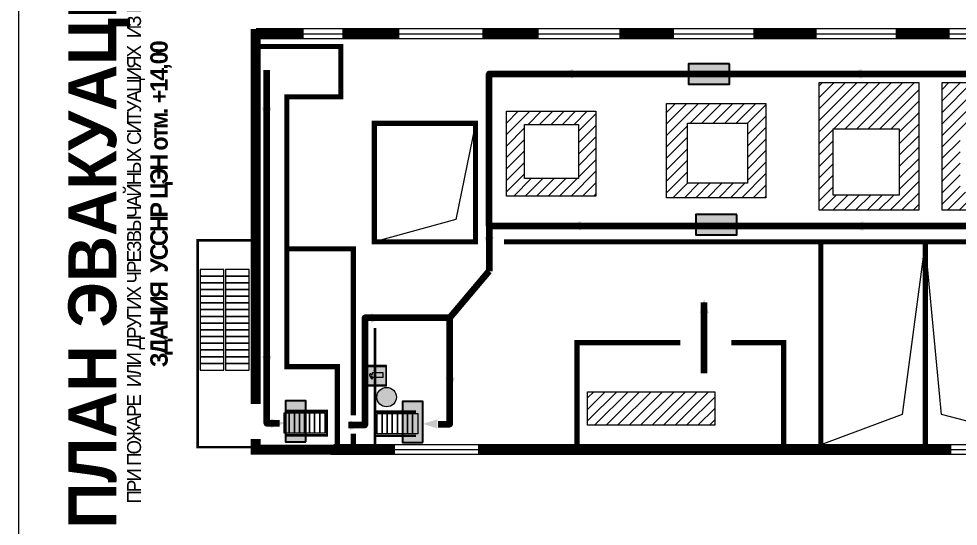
# Model space of a CAD drawing. Header units: millimetres. Extents: x 13810 to 67229, y 12374 to 21950.
# Drawn here: x 19059.6 to 19426.9, y 14956.4 to 15154.9 of the extents above; entities that cross this region are included whole.
import ezdxf

# ---------------------------------------------------------------- set-up
doc = ezdxf.new("R2010")
doc.units = ezdxf.units.MM
doc.layers.add('План_Штампы', color=7, linetype='Continuous')
doc.styles.add('обычный', font='arial.ttf')

# ---------------------------------------------------------------- blocks, each defined once
blk = doc.blocks.new('A$C32E8229D')
at = {"true_color": 0xffffff}
blk.add_hatch(color=7, dxfattribs=at).paths.add_polyline_path([(0, 0), (0, -8), (16, -8), (16, 0)])
h = blk.add_hatch(color=126)
h.paths.add_polyline_path([(0.2, -0.2), (15.8, -0.2), (15.8, -7.8), (0.2, -7.8)])
h.paths.add_polyline_path([(13.49, -2.05), (12.08, -2.05), (11.37, -2.63, 0.162397), (11.29, -2.84), (11.29, -3.63), (10.35, -3.63), (10.35, -4.05), (11.68, -4.05), (11.68, -3.48), (12.26, -4.28), (11.29, -5.1), (11.29, -6.78), (11.85, -6.78), (11.85, -5.44), (12.8, -4.64), (12.8, -5.94), (14.46, -5.94), (14.46, -5.39), (13.45, -5.39), (13.45, -3.97), (12.46, -2.59), (13.15, -2.59), (13.69, -3.34), (14.18, -3)], flags=16)
h.paths.add_polyline_path([(10.74, -1.82, 1), (11.8, -1.82, 1)], flags=16)
h.paths.add_polyline_path([(9.39, -3.59), (5.99, -3.59), (6.56, -3.03), (5.91, -3.03), (5.1, -3.83), (5.91, -4.64), (6.56, -4.64), (5.99, -4.09), (9.39, -4.09)], flags=16)
h.paths.add_polyline_path([(4.29, -1.08), (1.72, -1.08), (1.72, -6.6), (4.29, -6.6)], flags=16)
at = {"color": 126}
blk.add_lwpolyline([(16, -8), (0, -8), (0, 0), (16, 0)], close=True, dxfattribs=at)
blk = doc.blocks.new('A$C7B8C2D5B')
at = {"lineweight": 0}
h = blk.add_hatch(color=5, dxfattribs=at)
h.dxf.hatch_style = 1
h.paths.add_polyline_path([(1.4, -3.02, 1), (-2.11, -3.02, 1)])
at = {"color": 5, "lineweight": 0}
blk.add_circle((-0.36, -3.02), 1.75, dxfattribs=at)
blk = doc.blocks.new('A$C7B4425F7')
at = {"true_color": 0xffffff}
blk.add_hatch(color=7, dxfattribs=at).paths.add_polyline_path([(0, 0), (-16, 0), (-16, -8), (0, -8)])
h = blk.add_hatch(color=126)
h.paths.add_polyline_path([(-0.2, -0.2), (-15.8, -0.2), (-15.8, -7.8), (-0.2, -7.8)])
h.paths.add_polyline_path([(-11.76, -2.03), (-11.76, -3.66), (-11.17, -3.66, -0.568275), (-11.17, -6.18), (-12.58, -6.18), (-12.58, -2.03)], flags=16)
h.paths.add_polyline_path([(-13.33, -4.12, -0.495768), (-13.59, -6.18), (-15.03, -6.18), (-15.03, -2.03), (-13.59, -2.03, -0.487973)], flags=16)
h.paths.add_polyline_path([(-10.25, -2.03), (-9.48, -2.03), (-9.48, -6.18), (-10.25, -6.18)], flags=16)
h.paths.add_polyline_path([(-13.84, -3.69), (-14.24, -3.69), (-14.24, -3.03), (-13.9, -3.03, -0.692621)], flags=0)
h.paths.add_polyline_path([(-9.15, -2.03), (-8.4, -2.03), (-8.04, -3.07), (-7.68, -2.03), (-6.93, -2.03), (-7.64, -4.1), (-6.93, -6.18), (-7.68, -6.18), (-8.04, -5.14), (-8.4, -6.18), (-9.15, -6.18), (-8.44, -4.1)], flags=16)
h.paths.add_polyline_path([(-11.76, -4.46), (-11.42, -4.46, -0.692621), (-11.36, -5.12), (-11.76, -5.12)], flags=0)
h.paths.add_polyline_path([(-13.9, -5.2), (-14.24, -5.2), (-14.24, -4.55), (-13.84, -4.55, -0.708038)], flags=0)
edge = h.paths.add_edge_path(flags=16)
edge.add_ellipse((-5.51, -4.08), major_axis=(0, 2.05), ratio=0.586184, start_angle=0, end_angle=360)
edge = h.paths.add_edge_path(flags=0)
edge.add_ellipse((-5.51, -4.08), major_axis=(0, 1.14), ratio=0.454828, start_angle=0, end_angle=360)
h.paths.add_polyline_path([(-4.13, -4.96, 0.377264), (-3.48, -4.52, 0.0555), (-3.16, -2.03), (-1.66, -2.03), (-1.66, -4.96), (-0.96, -4.96), (-0.96, -7.01), (-1.75, -7.01), (-1.75, -6.18), (-3.3, -6.18), (-3.3, -7.02), (-4.13, -7.02)], flags=16)
h.paths.add_polyline_path([(-2.73, -2.91), (-2.28, -2.91), (-2.28, -4.96), (-3.05, -4.96, 0.079136)], flags=0)
at = {"color": 126}
blk.add_lwpolyline([(-16, -8), (0, -8), (0, 0), (-16, 0)], close=True, dxfattribs=at)
blk = doc.blocks.new('A$C3AD82952')
at = {"true_color": 0xf5f5ff}
h = blk.add_hatch(color=7, dxfattribs=at)
h.dxf.hatch_style = 1
h.paths.add_polyline_path([(8.21, 8.73, 0.414214), (7.89, 9.05), (7.22, 9.05), (7.22, 9.92), (7.59, 9.92, 1), (7.57, 10.36), (7.22, 10.36), (7.22, 10.6), (6.43, 10.6), (6.43, 10.36), (6.01, 10.36), (4.74, 9.59), (4.74, 8.69), (4.98, 8.73), (4.98, 9.26), (6.12, 9.91), (6.43, 9.91), (6.43, 9.05), (5.76, 9.05, 0.414214), (5.44, 8.73), (5.44, 2.2), (8.21, 2.2)], flags=0)
h.paths.add_polyline_path([(12.8, 12.8), (0, 12.8), (0, 0), (12.8, 0)])
h.paths.add_polyline_path([(0.51, 12.29), (12.29, 12.29), (12.29, 0.51), (0.51, 0.51)], flags=16)
h.paths.add_polyline_path([(4.74, 9.59), (6.01, 10.36), (6.43, 10.36), (6.43, 10.6), (7.22, 10.6), (7.22, 10.36), (7.59, 10.36, -0.94586), (7.59, 9.92), (7.22, 9.92), (7.22, 9.05), (7.89, 9.05, -0.414214), (8.21, 8.73), (8.21, 2.2), (5.44, 2.2), (5.44, 8.73, -0.414214), (5.76, 9.05), (6.43, 9.05), (6.43, 9.91), (6.12, 9.91), (4.98, 9.26), (4.98, 8.73), (4.74, 8.69)], flags=0)
h = blk.add_hatch(color=242)
h.dxf.hatch_style = 1
h.paths.add_polyline_path([(12.29, 12.29), (0.51, 12.29), (0.51, 0.51), (12.29, 0.51)])
h.paths.add_polyline_path([(4.74, 8.69), (4.74, 9.59), (6.01, 10.36), (6.43, 10.36), (6.43, 10.6), (7.22, 10.6), (7.22, 10.36), (7.59, 10.36, -0.94586), (7.59, 9.92), (7.22, 9.92), (7.22, 9.05), (7.89, 9.05, -0.414214), (8.21, 8.73), (8.21, 2.2), (5.44, 2.2), (5.44, 8.73, -0.414214), (5.76, 9.05), (6.43, 9.05), (6.43, 9.91), (6.12, 9.91), (4.98, 9.26), (4.98, 8.73)], flags=16)
h = blk.add_hatch(color=7, dxfattribs=at)
h.dxf.hatch_style = 1
h.paths.add_polyline_path([(8.21, 8.73, 0.414214), (7.89, 9.05), (7.22, 9.05), (7.22, 9.92), (7.59, 9.92, 1), (7.57, 10.36), (7.22, 10.36), (7.22, 10.6), (6.43, 10.6), (6.43, 10.36), (6.01, 10.36), (4.74, 9.59), (4.74, 8.69), (4.98, 8.73), (4.98, 9.26), (6.12, 9.91), (6.43, 9.91), (6.43, 9.05), (5.76, 9.05, 0.414214), (5.44, 8.73), (5.44, 2.2), (8.21, 2.2)])
at = {"color": 242, "lineweight": 5}
for p, q in [((0, 0), (0, 12.8)), ((0, 12.8), (12.8, 12.8)), ((12.8, 0), (12.8, 12.8)), ((6.01, 10.36), (4.74, 9.59)), ((4.74, 9.59), (4.74, 8.69)), ((4.74, 8.69), (4.98, 8.73)), ((4.98, 9.26), (6.12, 9.91)), ((4.98, 8.73), (4.98, 9.26)), ((5.44, 2.2), (5.44, 8.73)), ((5.76, 9.05), (6.43, 9.05)), ((6.01, 10.36), (6.43, 10.36)), ((6.12, 9.91), (6.43, 9.91)), ((7.22, 10.6), (6.43, 10.6)), ((6.43, 10.6), (6.43, 10.36)), ((6.43, 9.91), (6.43, 9.05)), ((7.22, 10.36), (7.22, 10.6)), ((7.59, 10.36), (7.22, 10.36)), ((7.22, 9.05), (7.22, 9.92)), ((7.59, 9.92), (7.22, 9.92)), ((7.89, 9.05), (7.22, 9.05)), ((8.21, 2.2), (8.21, 8.73)), ((0, 0), (12.8, 0)), ((5.44, 2.2), (8.21, 2.2))]:
    blk.add_line(p, q, dxfattribs=at)
blk.add_lwpolyline([(0.51, 12.29), (12.29, 12.29), (12.29, 0.51), (0.51, 0.51)], close=True, dxfattribs=at)
for centre, radius, start, end in [((5.76, 8.73), 0.32, 90, 180), ((7.58, 10.14), 0.223, 273.18746, 86.81254), ((7.89, 8.73), 0.32, 0, 90)]:
    blk.add_arc(centre, radius, start, end, dxfattribs=at)

msp = doc.modelspace()

# ---------------------------------------------------------------- hatches: boundary and pattern name
at = {"lineweight": 0}
h = msp.add_hatch(dxfattribs=at)
h.set_pattern_fill('ANSI31', color=256, angle=180)
h.set_pattern_definition([(225, (40400.9095, 18281.769), (2.24506403, -2.24506403), [])])
h.paths.add_polyline_path([(19505.56, 15065.93), (19482.06, 15065.93), (19482.06, 15042.35), (19505.56, 15042.35)])
h.paths.add_polyline_path([(19473.87, 15079.98), (19512.79, 15079.98), (19512.79, 15129.92), (19501.96, 15129.92), (19501.96, 15129.01), (19485.76, 15129.01), (19473.87, 15129.92)])
h.paths.add_polyline_path([(19482.06, 15110.58), (19505.56, 15110.58), (19505.56, 15087), (19482.06, 15087)], flags=16)
h.paths.add_polyline_path([(19459.48, 15129.92), (19420.56, 15129.92), (19420.56, 15079.98), (19459.48, 15079.98)])
h.paths.add_polyline_path([(19451.09, 15087), (19427.59, 15087), (19427.59, 15110.58), (19451.09, 15110.58)], flags=16)
h.paths.add_polyline_path([(19372.52, 15079.98), (19411.44, 15079.98), (19411.44, 15129.92), (19372.52, 15129.92)])
h.paths.add_polyline_path([(19403.84, 15111.83), (19378, 15111.83), (19378, 15085.89), (19403.84, 15085.89)], flags=16)
h.paths.add_polyline_path([(19351.73, 15121.78), (19312.8, 15121.78), (19312.8, 15084.88), (19351.73, 15084.88)])
h.paths.add_polyline_path([(19344.53, 15090.52), (19321.03, 15090.52), (19321.03, 15114.1), (19344.53, 15114.1)], flags=16)
h.paths.add_polyline_path([(19285.28, 15118.7), (19250.25, 15118.7), (19250.25, 15085.49), (19285.28, 15085.49)])
h.paths.add_polyline_path([(19257.34, 15113.57), (19278.49, 15113.57), (19278.49, 15092.35), (19257.34, 15092.35)], flags=16)
h.paths.add_polyline_path([(19331.7, 14995.9), (19331.7, 15009.01), (19281.94, 15009.01), (19281.94, 14995.9)])

# ---------------------------------------------------------------- linework, layer by layer
at = {"color": 126, "lineweight": 0, "true_color": 0x008754}
msp.add_lwpolyline([(19059.64, 15336.92), (19659.64, 15336.92), (19659.64, 14941.92), (19059.64, 14941.92)], close=True, dxfattribs=at)
at = {"lineweight": 100, "const_width": 4}
for points in [[(19152.25, 15004.24), (19152.25, 15148.91), (19170.94, 15148.91)], [(19186.15, 15148.91), (19208.4, 15148.91)], [(19240.86, 15148.91), (19262.88, 15148.91)], [(19294.44, 15148.91), (19315.78, 15148.91)], [(19346.76, 15148.91), (19371.51, 15148.91)], [(19402.44, 15148.91), (19423.55, 15148.91)], [(19206.65, 14986.34), (19152.25, 14986.34), (19152.25, 14990.55)], [(19424.16, 14986.34), (19239.16, 14986.34)]]:
    msp.add_lwpolyline(points, dxfattribs=at)
at = {"lineweight": 0}
for points in [[(19562.86, 15148.91), (19151.65, 15148.91)], [(19563.66, 15150.9), (19152.45, 15150.9)], [(19563.02, 15146.96), (19151.81, 15146.96)], [(19238.15, 15113.96), (19230.5, 15076.32), (19198.64, 15067.65)], [(19414.01, 15067.65), (19404.92, 15000.1), (19373.14, 14988.26)], [(19465.87, 14988.26), (19420.34, 15000.1), (19414.01, 15067.65)], [(19618.86, 14988.26), (19182.74, 14988.26)], [(19616.66, 14986.34), (19180.54, 14986.34)], [(19617.73, 14984.39), (19181.61, 14984.39)]]:
    msp.add_lwpolyline(points, dxfattribs=at)
for points, const_width in [([(19190.43, 15002.41), (19190.43, 15064.92), (19164.44, 15064.92), (19164.44, 15124.32), (19185.57, 15124.32), (19185.57, 15143.99), (19152.57, 15143.99)], 2), ([(19237.89, 15067.65), (19198.64, 15067.65), (19198.64, 15113.96), (19238.15, 15113.96), (19238.15, 15067.65), (19236.85, 15067.65)], 2), ([(19151.91, 14987.33), (19129.57, 14987.33), (19129.57, 15068.2), (19152.2, 15068.2)], 1), ([(19373.14, 15067.65), (19249.3, 15067.65)], 2), ([(19465.87, 14986.23), (19465.87, 15067.65), (19373.14, 15067.65), (19373.14, 14987.34), (19414.01, 14987.34), (19414.01, 15067.65)], 2), ([(19164.44, 15064.92), (19164.44, 15018.82), (19184.15, 15018.82), (19184.15, 14987.91)], 2), ([(19198.93, 14987.02), (19198.93, 15033.87)], 1), ([(19318.25, 15028.18), (19277.86, 15028.18), (19277.86, 14988.05)], 2), ([(19358.65, 14987.81), (19358.65, 15028.18), (19338.21, 15028.18)], 2), ([(19164.1, 14991.99), (19180.07, 14991.99), (19180.07, 15001.49), (19164.1, 15001.49)], 1), ([(19190.43, 15002.41), (19190.43, 14999.72)], 2), ([(19214.87, 15001.23), (19198.9, 15001.23), (19198.9, 14991.74), (19214.87, 14991.74)], 1), ([(19190.43, 14992.57), (19190.43, 14987.75)], 2)]:
    msp.add_lwpolyline(points, dxfattribs=dict(at, const_width=const_width))
at = {"color": 126, "lineweight": 100, "true_color": 0x008754}
for points in [[(19161.56, 14996.64), (19156.6, 14996.64), (19156.6, 15134.74)], [(19243.49, 15073.81), (19243.49, 15133.38), (19582.1, 15133.38), (19582.1, 15073.81)], [(19620.22, 15031.2), (19620.22, 14997.53), (19582.1, 14997.53), (19582.1, 15073.81), (19243.49, 15073.81), (19243.49, 15056.17)], [(19228.18, 15037.84), (19243.49, 15056.17)], [(19327.58, 15016.32), (19327.58, 15043.91)], [(19228.18, 15037.84), (19194.89, 15037.84), (19194.89, 14995.89), (19188.51, 14995.89)], [(19223.53, 14996.26), (19228.18, 14996.26), (19228.18, 15037.84)]]:
    msp.add_lwpolyline(points, dxfattribs=at)
at = {"lineweight": 0}
for points in [[(19411.44, 15079.98), (19372.52, 15079.98), (19372.52, 15129.92), (19411.44, 15129.92)], [(19459.48, 15079.98), (19420.56, 15079.98), (19420.56, 15129.92), (19459.48, 15129.92)], [(19351.73, 15084.88), (19312.8, 15084.88), (19312.8, 15121.78), (19351.73, 15121.78)], [(19285.28, 15085.49), (19250.25, 15085.49), (19250.25, 15118.7), (19285.28, 15118.7)], [(19278.49, 15092.35), (19257.34, 15092.35), (19257.34, 15113.57), (19278.49, 15113.57)], [(19344.53, 15090.52), (19321.03, 15090.52), (19321.03, 15114.1), (19344.53, 15114.1)], [(19403.84, 15085.89), (19378, 15085.89), (19378, 15111.83), (19403.84, 15111.83)], [(19139.73, 15056.86), (19130.51, 15056.86), (19130.51, 15054.23), (19139.73, 15054.23)], [(19149.68, 15056.86), (19140.46, 15056.86), (19140.46, 15054.23), (19149.68, 15054.23)], [(19139.73, 15054.23), (19130.51, 15054.23), (19130.51, 15051.61), (19139.73, 15051.61)], [(19149.68, 15054.23), (19140.46, 15054.23), (19140.46, 15051.61), (19149.68, 15051.61)], [(19139.73, 15051.61), (19130.51, 15051.61), (19130.51, 15048.98), (19139.73, 15048.98)], [(19149.68, 15051.61), (19140.46, 15051.61), (19140.46, 15048.98), (19149.68, 15048.98)], [(19139.73, 15048.98), (19130.51, 15048.98), (19130.51, 15046.35), (19139.73, 15046.35)], [(19139.73, 15046.35), (19130.51, 15046.35), (19130.51, 15043.73), (19139.73, 15043.73)], [(19149.68, 15048.98), (19140.46, 15048.98), (19140.46, 15046.35), (19149.68, 15046.35)], [(19149.68, 15046.35), (19140.46, 15046.35), (19140.46, 15043.73), (19149.68, 15043.73)], [(19139.73, 15043.73), (19130.51, 15043.73), (19130.51, 15041.1), (19139.73, 15041.1)], [(19149.68, 15043.73), (19140.46, 15043.73), (19140.46, 15041.1), (19149.68, 15041.1)], [(19139.73, 15041.1), (19130.51, 15041.1), (19130.51, 15038.47), (19139.73, 15038.47)], [(19149.68, 15041.1), (19140.46, 15041.1), (19140.46, 15038.47), (19149.68, 15038.47)], [(19139.73, 15038.47), (19130.51, 15038.47), (19130.51, 15035.85), (19139.73, 15035.85)], [(19139.73, 15035.85), (19130.51, 15035.85), (19130.51, 15033.22), (19139.73, 15033.22)], [(19149.68, 15038.47), (19140.46, 15038.47), (19140.46, 15035.85), (19149.68, 15035.85)], [(19149.68, 15035.85), (19140.46, 15035.85), (19140.46, 15033.22), (19149.68, 15033.22)], [(19139.73, 15033.22), (19130.51, 15033.22), (19130.51, 15030.59), (19139.73, 15030.59)], [(19149.68, 15033.22), (19140.46, 15033.22), (19140.46, 15030.59), (19149.68, 15030.59)], [(19139.73, 15030.59), (19130.51, 15030.59), (19130.51, 15027.96), (19139.73, 15027.96)], [(19139.73, 15027.96), (19130.51, 15027.96), (19130.51, 15025.34), (19139.73, 15025.34)], [(19149.68, 15030.59), (19140.46, 15030.59), (19140.46, 15027.96), (19149.68, 15027.96)], [(19149.68, 15027.96), (19140.46, 15027.96), (19140.46, 15025.34), (19149.68, 15025.34)], [(19139.73, 15025.34), (19130.51, 15025.34), (19130.51, 15022.71), (19139.73, 15022.71)], [(19149.68, 15025.34), (19140.46, 15025.34), (19140.46, 15022.71), (19149.68, 15022.71)], [(19139.73, 15022.71), (19130.51, 15022.71), (19130.51, 15020.08), (19139.73, 15020.08)], [(19149.68, 15022.71), (19140.46, 15022.71), (19140.46, 15020.08), (19149.68, 15020.08)], [(19139.73, 15020.08), (19130.51, 15020.08), (19130.51, 15017.46), (19139.73, 15017.46)], [(19149.68, 15020.08), (19140.46, 15020.08), (19140.46, 15017.46), (19149.68, 15017.46)], [(19331.7, 14995.9), (19281.94, 14995.9), (19281.94, 15009.01), (19331.7, 15009.01)], [(19165.37, 14992.79), (19163.39, 14992.79), (19163.39, 15000.7), (19165.37, 15000.7)], [(19167.36, 14992.79), (19165.37, 14992.79), (19165.37, 15000.7), (19167.36, 15000.7)], [(19169.35, 14992.79), (19167.36, 14992.79), (19167.36, 15000.7), (19169.35, 15000.7)], [(19171.33, 14992.79), (19169.35, 14992.79), (19169.35, 15000.7), (19171.33, 15000.7)], [(19173.32, 14992.79), (19171.33, 14992.79), (19171.33, 15000.7), (19173.32, 15000.7)], [(19175.3, 14992.79), (19173.32, 14992.79), (19173.32, 15000.7), (19175.3, 15000.7)], [(19177.29, 14992.79), (19175.3, 14992.79), (19175.3, 15000.7), (19177.29, 15000.7)], [(19179.27, 14992.79), (19177.29, 14992.79), (19177.29, 15000.7), (19179.27, 15000.7)], [(19199.7, 15000.43), (19201.68, 15000.43), (19201.68, 14992.52), (19199.7, 14992.52)], [(19201.68, 15000.43), (19203.67, 15000.43), (19203.67, 14992.52), (19201.68, 14992.52)], [(19203.67, 15000.43), (19205.65, 15000.43), (19205.65, 14992.52), (19203.67, 14992.52)], [(19205.65, 15000.43), (19207.64, 15000.43), (19207.64, 14992.52), (19205.65, 14992.52)], [(19207.64, 15000.43), (19209.62, 15000.43), (19209.62, 14992.52), (19207.64, 14992.52)], [(19209.62, 15000.43), (19211.61, 15000.43), (19211.61, 14992.52), (19209.62, 14992.52)], [(19211.61, 15000.43), (19213.59, 15000.43), (19213.59, 14992.52), (19211.61, 14992.52)], [(19213.59, 15000.43), (19215.58, 15000.43), (19215.58, 14992.52), (19213.59, 14992.52)]]:
    msp.add_lwpolyline(points, close=True, dxfattribs=at)
at = {"layer": 'План_Штампы', "color": 126, "true_color": 0x008754}
for points in [[(19276.29, 15135.2), (19276.28, 15131.54), (19270.66, 15133.34)], [(19389.19, 15135.2), (19389.18, 15131.54), (19383.56, 15133.34)], [(19154.73, 15120.04), (19158.39, 15120.04), (19156.58, 15114.41)], [(19279.48, 15075.73), (19279.47, 15072.07), (19273.85, 15073.88)], [(19389.78, 15075.61), (19389.78, 15071.95), (19384.16, 15073.75)], [(19241.64, 15069.51), (19245.3, 15069.51), (19243.49, 15063.89)], [(19329.42, 15039.64), (19325.76, 15039.64), (19327.56, 15045.26)], [(19197.29, 15036), (19197.3, 15039.67), (19202.92, 15037.86)], [(19154.75, 15022.99), (19158.42, 15022.99), (19156.61, 15017.37)], [(19226.42, 15014.55), (19230.08, 15014.55), (19228.28, 15008.93)], [(19158.11, 14994.84), (19158.11, 14998.51), (19163.74, 14996.7)], [(19223.31, 14998.26), (19223.3, 14994.6), (19217.68, 14996.41)], [(19189.05, 14994.04), (19189.06, 14997.71), (19194.68, 14995.9)]]:
    msp.add_solid(points, dxfattribs=at)

# ---------------------------------------------------------------- block references
for name, p, xscale, yscale, zscale, rotation in [('A$C3AD82952', (19203.41, 15011.21), 0.625, 0.625, 0.625, 90), ('A$C7B8C2D5B', (19202.64, 15000.32), 2.177419353276491, 2.177419353276491, 2.177419353276491, 180)]:
    msp.add_blockref(name, p, dxfattribs=dict(xscale=xscale, yscale=yscale, zscale=zscale, rotation=rotation))
at = {"layer": 'План_Штампы', "color": 126, "true_color": 0x008754, "xscale": -1, "rotation": 180}
for p in [(19321.46, 15129.3), (19324.3, 15070.36)]:
    msp.add_blockref('A$C32E8229D', p, dxfattribs=at)
at = {"layer": 'План_Штампы', "rotation": 90}
for p in [(19163.86, 15005.42), (19209.63, 15005.16)]:
    msp.add_blockref('A$C7B4425F7', p, dxfattribs=at)

# ---------------------------------------------------------------- texts
at = {"color": 0, "lineweight": 0, "insert": (19101.83, 15082.15), "char_height": 6.8, "width": 381.8334, "attachment_point": 5, "rotation": 90, "style": 'обычный'}
msp.add_mtext('{\\fArial Black|b1|i0|c204|p34;\\H2x;\\T0.85;  \\fArial Narrow|b0|i0|c204|p34;\\H0.8x;\\W0.9;\\P\\fProxima Nova Rg|b0|i0|c204|p2;\\H0.5x;\\W1;\\C256;ПРИ ПОЖАРЕ  ИЛИ ДРУГИХ ЧРЕЗВЫЧАЙНЫХ СИТУАЦИЯХ  ИЗ ПОМЕЩЕНИЙ \\fProxima Nova Rg|b1|i0|c204|p2;\\H1.25x;\\PЗДАНИЯ  УССНР ЦЭН отм. +14,00}', dxfattribs=at)
at = {"lineweight": 0, "insert": (19079.02, 14955.5), "char_height": 18.7, "width": 419.8066, "attachment_point": 1, "rotation": 90, "style": 'обычный'}
msp.add_mtext('{\\fProxima Nova Rg|b1|i0|c204|p2;ПЛАН ЭВАКУАЦИИ}', dxfattribs=at)

doc.saveas('drawing.dxf')
